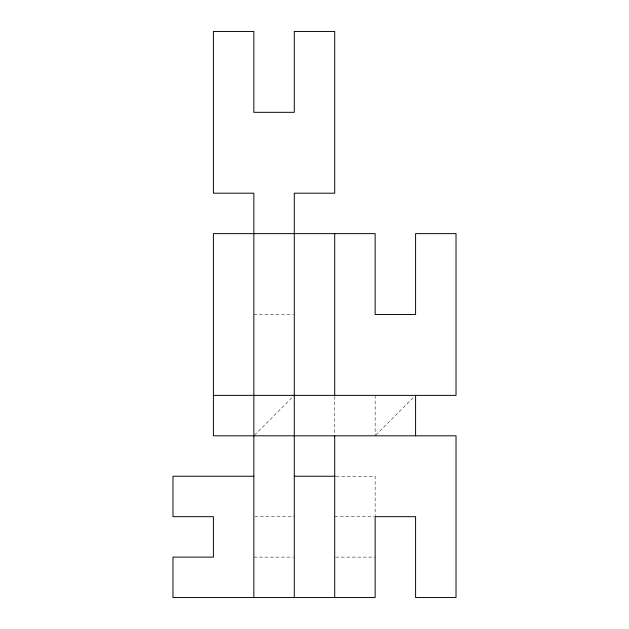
<?xml version="1.0" encoding="UTF-8"?>
<svg xmlns="http://www.w3.org/2000/svg" width="629" height="629" viewBox="0 0 629 629"><rect width="100%" height="100%" fill="white"/><g stroke="black" fill="none" stroke-linecap="round" stroke-linejoin="round"><path stroke-width="0.47" stroke-dasharray="3.15 2.36" d="M254.533 435.119L293.594 396.058M375.835 435.119L414.22 396.742M253.849 314.5L293.318 314.5M336.177 476.239L375.151 476.239L375.151 516.676M254.808 516.676L294.286 516.676M334.714 516.676L374.192 516.676M253.849 557.113L293.318 557.113M335.682 557.113L375.151 557.113M375.151 395.374L375.151 435.811M334.714 396.333L334.714 434.843"/><path stroke-width="0.94" d="M213.412 395.374L456.025 395.374L456.025 233.626L415.588 233.626L415.588 314.5L375.151 314.5L375.151 233.626L213.412 233.626L213.412 435.811L456.025 435.811L456.025 597.55L415.588 597.55L415.588 516.676L375.151 516.676L375.151 597.55L172.975 597.55L172.975 557.113L213.412 557.113L213.412 516.676L172.975 516.676L172.975 476.239L253.849 476.239M294.286 476.239L335.202 476.239M415.588 395.374L415.588 435.811M334.714 233.626L334.714 395.374M334.714 435.811L334.714 597.55M294.286 597.55L294.286 193.189L334.714 193.189L334.714 31.45L294.286 31.45L294.286 112.324L253.849 112.324L253.849 31.45L213.412 31.45L213.412 193.189L253.849 193.189L253.849 597.55"/></g></svg>
